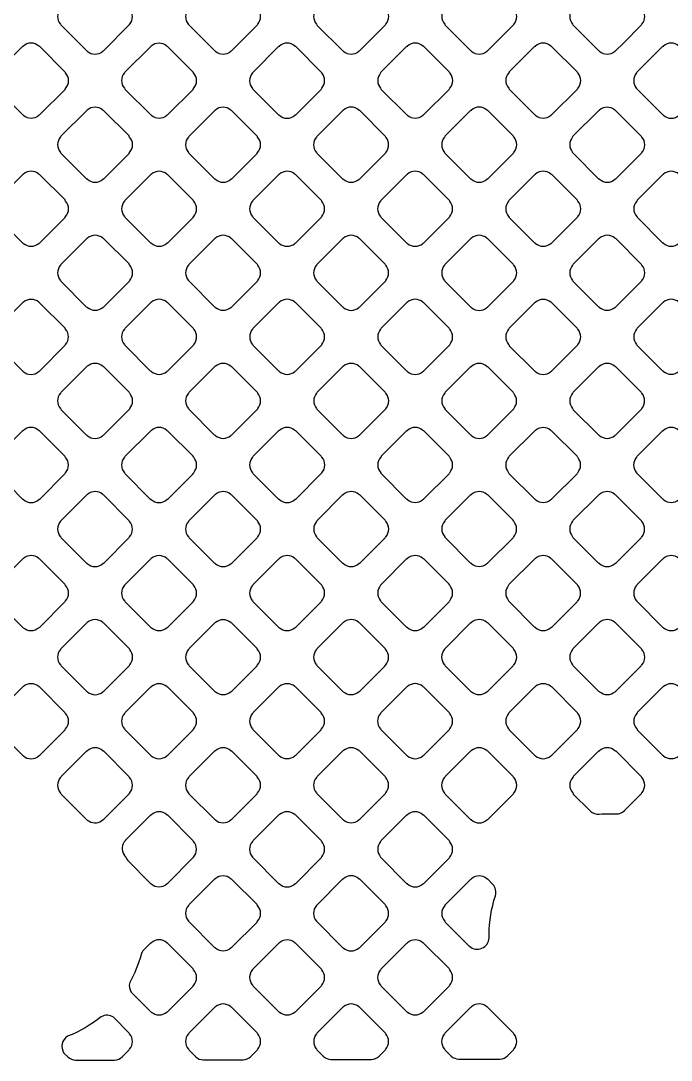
# Model space of a CAD drawing. Header units: millimetres. Extents: x 3440 to 3572, y 2 to 96.
# Drawn here: x 3531.844 to 3532.939, y 50.775 to 52.524 of the extents above; entities that cross this region are included whole.
import ezdxf

# ---------------------------------------------------------------- set-up
doc = ezdxf.new("R2010")
doc.units = ezdxf.units.MM
doc.header["$LTSCALE"] = 23.1
doc.layers.add('gbr-dxf', color=7, linetype='CONTINUOUS')

msp = doc.modelspace()

# ---------------------------------------------------------------- linework, layer by layer
at = {"layer": 'gbr-dxf', "linetype": 'Continuous'}
for points in [[(3531.9112, 52.5179, -0.095506), (3531.9121, 52.5163), (3531.9549, 52.4735, -0.091703), (3531.9564, 52.4726, 0.379293), (3531.9824, 52.4726, -0.096625), (3531.984, 52.4736), (3532.0265, 52.5161, -0.096314), (3532.0275, 52.5177, 0.379672), (3532.0275, 52.5437, -0.100154), (3532.0265, 52.5454), (3531.9838, 52.5881, -0.087175), (3531.9823, 52.589, 0.379293), (3531.9564, 52.589, -0.095956), (3531.9547, 52.588), (3531.9122, 52.5455, -0.096332), (3531.9112, 52.5439, 0.379289)], [(3532.1266, 52.5177, -0.091085), (3532.1276, 52.5162), (3532.1702, 52.4736, -0.103821), (3532.172, 52.4725, 0.379155), (3532.1979, 52.4725, -0.095719), (3532.1995, 52.4735), (3532.2422, 52.5162, -0.096227), (3532.2432, 52.5178, 0.379506), (3532.2432, 52.5438, -0.087686), (3532.2423, 52.5452), (3532.1995, 52.588, -0.091964), (3532.1979, 52.589, 0.379731), (3532.1719, 52.589, -0.095756), (3532.1703, 52.588), (3532.1276, 52.5453, -0.095819), (3532.1267, 52.5437, 0.379289)], [(3532.3423, 52.5178, -0.103218), (3532.3433, 52.516), (3532.3858, 52.4736, -0.099711), (3532.3875, 52.4726, 0.379293), (3532.4134, 52.4726, -0.095956), (3532.4151, 52.4736), (3532.4577, 52.5162, -0.096023), (3532.4587, 52.5178, 0.379672), (3532.4587, 52.5438, -0.107475), (3532.4577, 52.5456), (3532.4152, 52.5881, -0.096105), (3532.4135, 52.5891, 0.37859), (3532.3876, 52.5891, -0.095886), (3532.386, 52.5881), (3532.3433, 52.5454, -0.095488), (3532.3423, 52.5438, 0.379107)], [(3532.5579, 52.5179, -0.091558), (3532.5588, 52.5163), (3532.6016, 52.4736, -0.087638), (3532.6031, 52.4726, 0.379289), (3532.629, 52.4726, -0.097081), (3532.6307, 52.4736), (3532.6732, 52.5161, -0.095114), (3532.6742, 52.5177, 0.379506), (3532.6742, 52.5437, -0.103926), (3532.6731, 52.5455), (3532.6305, 52.5881, -0.091364), (3532.629, 52.589, 0.379293), (3532.603, 52.589, -0.095956), (3532.6014, 52.588), (3532.5588, 52.5455, -0.096266), (3532.5579, 52.5439, 0.379731)], [(3532.7733, 52.5437, 0.378862), (3532.7733, 52.5178, -0.089543), (3532.7742, 52.5163), (3532.8168, 52.4736, -0.09979), (3532.8186, 52.4726, 0.379731), (3532.8445, 52.4726, -0.096265), (3532.8462, 52.4736), (3532.8581, 52.4856), (3532.8888, 52.5162, -0.095916), (3532.8898, 52.5179, 0.379289), (3532.8898, 52.5438, -0.092061), (3532.8888, 52.5454), (3532.8462, 52.588, -0.098), (3532.8445, 52.589, 0.378845), (3532.8186, 52.589, -0.096528), (3532.817, 52.5881), (3532.7742, 52.5453, -0.096206)], [(3531.8035, 52.4102, -0.091367), (3531.8044, 52.4086), (3531.8473, 52.3658, -0.087416), (3531.8487, 52.3649, 0.379672), (3531.8747, 52.3649, -0.096157), (3531.8763, 52.3658), (3531.9189, 52.4084, -0.096227), (3531.9198, 52.41, 0.379324), (3531.9198, 52.436, -0.103884), (3531.9188, 52.4377), (3531.8762, 52.4804, -0.091578), (3531.8746, 52.4813, 0.379293), (3531.8487, 52.4813, -0.095956), (3531.847, 52.4803), (3531.8045, 52.4378, -0.096266), (3531.8035, 52.4362, 0.379731)], [(3532.019, 52.4101, -0.099643), (3532.02, 52.4084), (3532.0626, 52.3658, -0.098), (3532.0643, 52.3648, 0.378893), (3532.0902, 52.3648, -0.096618), (3532.0918, 52.3658), (3532.1344, 52.4083, -0.09662), (3532.1353, 52.41, 0.379506), (3532.1353, 52.4359, -0.096117), (3532.1344, 52.4375), (3532.0918, 52.4801, -0.100601), (3532.0901, 52.4811, 0.379731), (3532.0641, 52.4811, -0.09572), (3532.0625, 52.4801), (3532.02, 52.4377, -0.096266), (3532.019, 52.4361, 0.379289)], [(3532.2344, 52.41, -0.095614), (3532.2354, 52.4083), (3532.2781, 52.3657, -0.091205), (3532.2796, 52.3647, 0.379214), (3532.3056, 52.3647, -0.095956), (3532.3072, 52.3657), (3532.35, 52.4084, -0.096214), (3532.3509, 52.4101, 0.379703), (3532.351, 52.436, -0.082876), (3532.3501, 52.4374), (3532.3072, 52.4803, -0.087301), (3532.3057, 52.4812, 0.378681), (3532.2798, 52.4812, -0.095015), (3532.2782, 52.4803), (3532.2354, 52.4375, -0.095204), (3532.2345, 52.4359, 0.379155)], [(3532.4501, 52.4101, -0.103834), (3532.4511, 52.4083), (3532.4935, 52.3658, -0.102023), (3532.4953, 52.3648, 0.379155), (3532.5212, 52.3648, -0.097505), (3532.5229, 52.3658), (3532.5655, 52.4084, -0.09584), (3532.5665, 52.4101, 0.379506), (3532.5665, 52.436, -0.107878), (3532.5654, 52.4379), (3532.5229, 52.4804, -0.095796), (3532.5213, 52.4813, 0.379293), (3532.4953, 52.4813, -0.096625), (3532.4937, 52.4803), (3532.451, 52.4377, -0.095916), (3532.4501, 52.436, 0.379731)], [(3532.6657, 52.4102, -0.097666), (3532.6667, 52.4085), (3532.7093, 52.3658, -0.091364), (3532.7109, 52.3649, 0.379293), (3532.7368, 52.3649, -0.095956), (3532.7385, 52.3659), (3532.7809, 52.4084, -0.096266), (3532.7819, 52.41, 0.379731), (3532.7819, 52.436, -0.100032), (3532.7809, 52.4377), (3532.7385, 52.4801, -0.104069), (3532.7367, 52.4812, 0.379064), (3532.7108, 52.4812, -0.096367), (3532.7091, 52.4802), (3532.6666, 52.4377, -0.095935), (3532.6657, 52.4361, 0.379287)], [(3532.881, 52.41, -0.087274), (3532.8819, 52.4085), (3532.9247, 52.3658, -0.09979), (3532.9264, 52.3648, 0.379731), (3532.9524, 52.3648, -0.09572), (3532.954, 52.3658), (3532.9966, 52.4084, -0.095628), (3532.9976, 52.4101, 0.379731), (3532.9976, 52.436, -0.091745), (3532.9966, 52.4376), (3532.9539, 52.4803, -0.095916), (3532.9523, 52.4813, 0.379731), (3532.9263, 52.4813, -0.096265), (3532.9247, 52.4803), (3532.882, 52.4376, -0.095916), (3532.881, 52.436, 0.379731)], [(3531.9113, 52.3283, 0.379214), (3531.9113, 52.3024, -0.095956), (3531.9123, 52.3007), (3531.955, 52.2581, -0.091703), (3531.9566, 52.2571, 0.379155), (3531.9825, 52.2571, -0.097058), (3531.9841, 52.2581), (3532.0267, 52.3006, -0.097248), (3532.0276, 52.3023, 0.379506), (3532.0276, 52.3282, -0.100483), (3532.0266, 52.3299), (3531.9842, 52.3724, -0.104584), (3531.9824, 52.3734, 0.379672), (3531.9564, 52.3734, -0.095612), (3531.9548, 52.3725), (3531.9123, 52.33, -0.095535)], [(3532.1267, 52.3023, -0.089502), (3532.1277, 52.3007), (3532.1703, 52.2581, -0.099711), (3532.172, 52.2571, 0.379293), (3532.198, 52.2571, -0.095956), (3532.1996, 52.2581), (3532.2421, 52.3006, -0.096214), (3532.2431, 52.3022, 0.379672), (3532.2431, 52.3282, -0.092162), (3532.2422, 52.3297), (3532.1995, 52.3724, -0.098), (3532.1978, 52.3734, 0.378887), (3532.1719, 52.3734, -0.094529), (3532.1703, 52.3724), (3532.1277, 52.3298, -0.096915), (3532.1267, 52.3282, 0.37859)], [(3532.3422, 52.3022, -0.099825), (3532.3432, 52.3005), (3532.3858, 52.2579, -0.095488), (3532.3874, 52.257, 0.379107), (3532.4134, 52.2569, -0.096031), (3532.415, 52.2579), (3532.4577, 52.3006, -0.096128), (3532.4587, 52.3022, 0.379458), (3532.4587, 52.3282, -0.095973), (3532.4577, 52.3298), (3532.4149, 52.3726, -0.083), (3532.4135, 52.3735, 0.379293), (3532.3875, 52.3735, -0.096625), (3532.3859, 52.3725), (3532.3432, 52.3298, -0.095916), (3532.3422, 52.3282, 0.379731)], [(3532.5578, 52.3023, -0.103621), (3532.5589, 52.3005), (3532.6013, 52.258, -0.099711), (3532.603, 52.257, 0.378943), (3532.6289, 52.257, -0.095866), (3532.6306, 52.258), (3532.6733, 52.3007, -0.095585), (3532.6742, 52.3023, 0.379287), (3532.6742, 52.3283, -0.107475), (3532.6732, 52.3301), (3532.6307, 52.3726, -0.095589), (3532.6291, 52.3736, 0.378633), (3532.6032, 52.3736, -0.095614), (3532.6015, 52.3726), (3532.5588, 52.3299, -0.095819), (3532.5578, 52.3282, 0.379506)], [(3532.7733, 52.3283, 0.379293), (3532.7733, 52.3023, -0.083235), (3532.7742, 52.3009), (3532.817, 52.2581, -0.096332), (3532.8187, 52.2571, 0.379289), (3532.8446, 52.2571, -0.095506), (3532.8463, 52.2581), (3532.8888, 52.3006, -0.095602), (3532.8898, 52.3022, 0.379293), (3532.8898, 52.3282, -0.095956), (3532.8888, 52.3298), (3532.8462, 52.3724, -0.100335), (3532.8445, 52.3734, 0.379672), (3532.8185, 52.3735, -0.095612), (3532.8169, 52.3725), (3532.7743, 52.3299, -0.095602)], [(3531.8035, 52.1946, -0.103506), (3531.8045, 52.1928), (3531.847, 52.1502, -0.099711), (3531.8487, 52.1493, 0.378906), (3531.8747, 52.1493, -0.095134), (3531.8763, 52.1502), (3531.9189, 52.1929, -0.097561), (3531.9199, 52.1945, 0.379155), (3531.9199, 52.2205, -0.107517), (3531.9189, 52.2223), (3531.8764, 52.2648, -0.095796), (3531.8747, 52.2658, 0.379293), (3531.8488, 52.2658, -0.096119), (3531.8471, 52.2648), (3531.8045, 52.2221, -0.096023), (3531.8035, 52.2205, 0.379672)], [(3532.0191, 52.2205, 0.379214), (3532.0191, 52.1946, -0.095956), (3532.0201, 52.1929), (3532.0627, 52.1503, -0.092406), (3532.0643, 52.1494, 0.379672), (3532.0902, 52.1494, -0.095612), (3532.0919, 52.1503), (3532.1344, 52.1929, -0.095935), (3532.1354, 52.1945, 0.379287), (3532.1354, 52.2205, -0.099645), (3532.1344, 52.2222), (3532.092, 52.2646, -0.105812), (3532.0901, 52.2656, 0.37859), (3532.0642, 52.2656, -0.096355), (3532.0626, 52.2647), (3532.0201, 52.2222, -0.095796)], [(3532.2345, 52.1945, -0.091745), (3532.2355, 52.193), (3532.2782, 52.1502, -0.087297), (3532.2797, 52.1492, 0.379155), (3532.3056, 52.1492, -0.096355), (3532.3073, 52.1502), (3532.3499, 52.1928, -0.096423), (3532.3509, 52.1945, 0.379287), (3532.3509, 52.2204, -0.089796), (3532.35, 52.2219), (3532.3072, 52.2647, -0.091578), (3532.3056, 52.2657, 0.379293), (3532.2797, 52.2656, -0.096265), (3532.278, 52.2647), (3532.2355, 52.2221, -0.095916), (3532.2345, 52.2205, 0.379731)], [(3532.45, 52.1945, -0.100045), (3532.451, 52.1927), (3532.4936, 52.1502, -0.095535), (3532.4952, 52.1492, 0.379293), (3532.5211, 52.1492, -0.096625), (3532.5228, 52.1502), (3532.5654, 52.1928, -0.095916), (3532.5664, 52.1945, 0.379731), (3532.5664, 52.2205, -0.096265), (3532.5654, 52.2221), (3532.5227, 52.2648, -0.08348), (3532.5213, 52.2657, 0.379503), (3532.4953, 52.2657, -0.095378), (3532.4937, 52.2648), (3532.451, 52.222, -0.095508), (3532.45, 52.2204, 0.379506)], [(3532.6656, 52.2205, 0.379293), (3532.6656, 52.1946, -0.107999), (3532.6666, 52.1927), (3532.709, 52.1503, -0.104018), (3532.7108, 52.1493, 0.379289), (3532.7368, 52.1493, -0.095866), (3532.7384, 52.1502), (3532.7811, 52.1929, -0.095602), (3532.7821, 52.1945, 0.379214), (3532.782, 52.2205, -0.104392), (3532.781, 52.2223), (3532.7386, 52.2647, -0.108008), (3532.7368, 52.2657, 0.379672), (3532.7108, 52.2657, -0.095612), (3532.7092, 52.2648), (3532.6665, 52.2221, -0.095602)], [(3532.8811, 52.2204, 0.379293), (3532.8812, 52.1945, -0.083235), (3532.882, 52.1931), (3532.9247, 52.1504, -0.096128), (3532.9264, 52.1494, 0.379289), (3532.9523, 52.1494, -0.095866), (3532.954, 52.1504), (3532.9965, 52.1929, -0.095796), (3532.9975, 52.1946, 0.379293), (3532.9975, 52.2205, -0.096625), (3532.9965, 52.2222), (3532.954, 52.2646, -0.100335), (3532.9523, 52.2656, 0.379672), (3532.9263, 52.2656, -0.095612), (3532.9247, 52.2647), (3532.8821, 52.2221, -0.095602)], [(3531.9113, 52.1127, 0.379208), (3531.9113, 52.0868, -0.107718), (3531.9124, 52.0849), (3531.9547, 52.0426, -0.103868), (3531.9565, 52.0416, 0.379731), (3531.9824, 52.0416, -0.096265), (3531.9841, 52.0425), (3532.0025, 52.061), (3532.0267, 52.0852, -0.096266), (3532.0277, 52.0868, 0.379731), (3532.0277, 52.1128, -0.10399), (3532.0266, 52.1146), (3531.9843, 52.1569, -0.107817), (3531.9825, 52.1579, 0.379332), (3531.9565, 52.1579, -0.095778), (3531.9549, 52.157), (3531.9123, 52.1143, -0.095602)], [(3532.1268, 52.1127, 0.379293), (3532.1268, 52.0868, -0.083151), (3532.1277, 52.0854), (3532.1705, 52.0426, -0.096128), (3532.1721, 52.0416, 0.379155), (3532.198, 52.0416, -0.096842), (3532.1997, 52.0426), (3532.2422, 52.0851, -0.096195), (3532.2432, 52.0868, 0.378814), (3532.2432, 52.1127, -0.097666), (3532.2422, 52.1144), (3532.1996, 52.1569, -0.100476), (3532.1979, 52.1579, 0.379703), (3532.172, 52.1579, -0.095612), (3532.1703, 52.157), (3532.1277, 52.1144, -0.095796)], [(3532.3423, 52.0867, -0.09185), (3532.3432, 52.0852), (3532.386, 52.0424, -0.086956), (3532.3875, 52.0415, 0.379214), (3532.4134, 52.0415, -0.096625), (3532.4151, 52.0425), (3532.4577, 52.0851, -0.095916), (3532.4586, 52.0867, 0.379731), (3532.4586, 52.1127, -0.087343), (3532.4577, 52.1142), (3532.415, 52.1569, -0.092072), (3532.4134, 52.1579, 0.379289), (3532.3875, 52.1579, -0.096998), (3532.3858, 52.1569), (3532.3432, 52.1143, -0.094841), (3532.3423, 52.1127, 0.379458)], [(3532.5578, 52.0867, -0.103612), (3532.5588, 52.0849), (3532.6013, 52.0424, -0.099696), (3532.603, 52.0414, 0.379731), (3532.629, 52.0414, -0.096265), (3532.6306, 52.0424), (3532.6733, 52.085, -0.095916), (3532.6742, 52.0867, 0.379731), (3532.6742, 52.1127, -0.091745), (3532.6733, 52.1142), (3532.6306, 52.1569, -0.096558), (3532.6289, 52.1579, 0.379731), (3532.603, 52.1579, -0.09572), (3532.6013, 52.1569), (3532.5587, 52.1143, -0.096266), (3532.5578, 52.1127, 0.379731)], [(3532.7733, 52.1126, 0.379293), (3532.7733, 52.0867, -0.09572), (3532.7743, 52.085), (3532.8167, 52.0427, -0.108029), (3532.8186, 52.0416, 0.379321), (3532.8445, 52.0416, -0.095506), (3532.8461, 52.0425), (3532.8888, 52.0852, -0.095796), (3532.8898, 52.0869, 0.379293), (3532.8898, 52.1128, -0.100032), (3532.8888, 52.1145), (3532.8464, 52.1569, -0.104311), (3532.8446, 52.1579, 0.379703), (3532.8187, 52.1579, -0.095612), (3532.817, 52.157), (3532.7743, 52.1143, -0.095796)], [(3531.8034, 52.0049, 0.379293), (3531.8035, 51.9789, -0.100032), (3531.8045, 51.9772), (3531.847, 51.9347, -0.095628), (3531.8486, 51.9337, 0.379731), (3531.8746, 51.9337, -0.096265), (3531.8762, 51.9347), (3531.9188, 51.9773, -0.096111), (3531.9198, 51.979, 0.379289), (3531.9198, 52.0049, -0.095866), (3531.9189, 52.0066), (3531.8761, 52.0493, -0.082483), (3531.8747, 52.0502, 0.378858), (3531.8488, 52.0502, -0.095134), (3531.8472, 52.0492), (3531.8044, 52.0065, -0.095109)], [(3532.019, 51.979, -0.09572), (3532.0199, 51.9773), (3532.0624, 51.9349, -0.107499), (3532.0643, 51.9338, 0.379107), (3532.0902, 51.9338, -0.096842), (3532.0919, 51.9348), (3532.1345, 51.9774, -0.097248), (3532.1355, 51.9791, 0.379458), (3532.1355, 52.005, -0.100483), (3532.1345, 52.0067), (3532.092, 52.0492, -0.103868), (3532.0902, 52.0502, 0.379731), (3532.0643, 52.0502, -0.096265), (3532.0626, 52.0493), (3532.0384, 52.0251), (3532.0199, 52.0066, -0.096266), (3532.019, 52.0049, 0.379731)], [(3532.2346, 52.005, 0.379293), (3532.2346, 51.979, -0.087314), (3532.2355, 51.9775), (3532.2784, 51.9347, -0.08267), (3532.2797, 51.9338, 0.379731), (3532.3057, 51.9338, -0.096265), (3532.3074, 51.9348), (3532.35, 51.9774, -0.095916), (3532.3509, 51.979, 0.379731), (3532.3509, 52.005, -0.091745), (3532.35, 52.0066), (3532.3074, 52.0492, -0.096314), (3532.3057, 52.0502, 0.379498), (3532.2798, 52.0502, -0.093869), (3532.2782, 52.0492), (3532.2356, 52.0066, -0.096539)], [(3532.4501, 51.979, -0.09572), (3532.451, 51.9774), (3532.4937, 51.9347, -0.091913), (3532.4953, 51.9337, 0.379731), (3532.5213, 51.9337, -0.095865), (3532.5229, 51.9347), (3532.5654, 51.9772, -0.095628), (3532.5664, 51.9788, 0.379731), (3532.5664, 52.0048, -0.100266), (3532.5654, 52.0065), (3532.5227, 52.0492, -0.087638), (3532.5212, 52.0502, 0.379731), (3532.4952, 52.0502, -0.096265), (3532.4936, 52.0492), (3532.4705, 52.0261), (3532.451, 52.0066, -0.096266), (3532.4501, 52.005, 0.379731)], [(3532.6656, 51.9789, -0.103621), (3532.6666, 51.9771), (3532.709, 51.9348, -0.09979), (3532.7107, 51.9337, 0.379731), (3532.7367, 51.9337, -0.09572), (3532.7383, 51.9347), (3532.7809, 51.9774, -0.096266), (3532.7819, 51.979, 0.379731), (3532.7819, 52.005, -0.091558), (3532.781, 52.0065), (3532.7384, 52.0491, -0.095916), (3532.7368, 52.0501, 0.379731), (3532.7108, 52.0501, -0.096265), (3532.7091, 52.0491), (3532.6666, 52.0065, -0.095916), (3532.6656, 52.0049, 0.379731)], [(3532.881, 52.0049, 0.379293), (3532.881, 51.979, -0.095956), (3532.882, 51.9773), (3532.9244, 51.935, -0.107817), (3532.9263, 51.9339, 0.379289), (3532.9522, 51.9339, -0.095506), (3532.9538, 51.9349), (3532.9965, 51.9775, -0.095602), (3532.9975, 51.9792, 0.379293), (3532.9975, 52.0051, -0.099964), (3532.9965, 52.0068), (3532.9541, 52.0492, -0.104584), (3532.9523, 52.0502, 0.379672), (3532.9263, 52.0503, -0.095612), (3532.9247, 52.0493), (3532.882, 52.0066, -0.095602)], [(3531.9112, 51.8712, -0.103612), (3531.9122, 51.8694), (3531.9547, 51.827, -0.09979), (3531.9564, 51.826, 0.379289), (3531.9824, 51.8259, -0.095778), (3531.984, 51.8269), (3532.0267, 51.8696, -0.095296), (3532.0277, 51.8712, 0.378906), (3532.0277, 51.8971, -0.091476), (3532.0267, 51.8987), (3531.984, 51.9414, -0.095796), (3531.9824, 51.9424, 0.379293), (3531.9564, 51.9424, -0.09572), (3531.9548, 51.9414), (3531.9122, 51.8988, -0.096266), (3531.9112, 51.8972, 0.379731)], [(3532.1267, 51.8971, 0.379293), (3532.1268, 51.8712, -0.096103), (3532.1277, 51.8695), (3532.1701, 51.8271, -0.107794), (3532.172, 51.8261, 0.379731), (3532.198, 51.8261, -0.096265), (3532.1996, 51.8271), (3532.2422, 51.8697, -0.095916), (3532.2432, 51.8713, 0.379731), (3532.2432, 51.8973, -0.100266), (3532.2422, 51.899), (3532.1998, 51.9414, -0.10399), (3532.198, 51.9424, 0.379289), (3532.1721, 51.9425, -0.095862), (3532.1704, 51.9415), (3532.1277, 51.8988, -0.095895)], [(3532.3424, 51.8713, -0.091558), (3532.3433, 51.8698), (3532.3861, 51.8269, -0.087516), (3532.3876, 51.826, 0.379731), (3532.4136, 51.826, -0.09572), (3532.4152, 51.827), (3532.4577, 51.8695, -0.096266), (3532.4587, 51.8711, 0.379731), (3532.4587, 51.8971, -0.103612), (3532.4577, 51.8989), (3532.415, 51.9415, -0.091913), (3532.4135, 51.9425, 0.379731), (3532.3875, 51.9425, -0.09572), (3532.3859, 51.9415), (3532.3433, 51.8989, -0.096266), (3532.3424, 51.8973, 0.379731)], [(3532.5579, 51.8712, -0.095865), (3532.5588, 51.8696), (3532.6014, 51.827, -0.091437), (3532.603, 51.826, 0.379731), (3532.629, 51.826, -0.096265), (3532.6306, 51.827), (3532.6731, 51.8695, -0.095916), (3532.6741, 51.8711, 0.379731), (3532.6741, 51.8971, -0.100082), (3532.6731, 51.8988), (3532.6305, 51.9414, -0.087639), (3532.629, 51.9423, 0.379731), (3532.603, 51.9423, -0.09572), (3532.6014, 51.9414), (3532.5588, 51.8988, -0.096266), (3532.5579, 51.8972, 0.379731)], [(3532.7733, 51.8712, -0.103612), (3532.7743, 51.8694), (3532.8167, 51.8271, -0.09979), (3532.8184, 51.8261, 0.379731), (3532.8444, 51.8261, -0.09572), (3532.846, 51.827), (3532.8886, 51.8697, -0.096266), (3532.8896, 51.8713, 0.379731), (3532.8896, 51.8973, -0.091558), (3532.8887, 51.8988), (3532.8461, 51.9414, -0.096266), (3532.8445, 51.9424, 0.379731), (3532.8185, 51.9424, -0.09572), (3532.8168, 51.9414), (3532.7743, 51.8988, -0.096266), (3532.7733, 51.8972, 0.379731)], [(3531.8035, 51.7635, -0.095756), (3531.8045, 51.7619), (3531.8471, 51.7192, -0.092072), (3531.8487, 51.7182, 0.379289), (3531.8747, 51.7182, -0.09601), (3531.8763, 51.7192), (3531.9188, 51.7617, -0.095796), (3531.9198, 51.7634, 0.378906), (3531.9198, 51.7893, -0.099643), (3531.9188, 51.791), (3531.8761, 51.8337, -0.08752), (3531.8746, 51.8347, 0.379293), (3531.8487, 51.8346, -0.096119), (3531.847, 51.8337), (3531.8045, 51.7911, -0.095628), (3531.8035, 51.7895, 0.379731)], [(3532.019, 51.7894, 0.379293), (3532.019, 51.7634, -0.104132), (3532.02, 51.7616), (3532.0624, 51.7192, -0.099696), (3532.0641, 51.7182, 0.379731), (3532.0901, 51.7182, -0.096265), (3532.0918, 51.7192), (3532.1344, 51.7618, -0.095916), (3532.1354, 51.7635, 0.379731), (3532.1354, 51.7894, -0.091745), (3532.1344, 51.791), (3532.0918, 51.8336, -0.096332), (3532.0902, 51.8346, 0.379289), (3532.0642, 51.8346, -0.095506), (3532.0626, 51.8336), (3532.02, 51.791, -0.095602)], [(3532.2345, 51.7635, -0.100032), (3532.2355, 51.7618), (3532.2781, 51.7192, -0.095628), (3532.2797, 51.7182, 0.379731), (3532.3057, 51.7182, -0.096265), (3532.3074, 51.7192), (3532.3501, 51.7619, -0.095916), (3532.3511, 51.7635, 0.379731), (3532.3511, 51.7895, -0.096265), (3532.3501, 51.7911), (3532.3075, 51.8337, -0.100601), (3532.3058, 51.8347, 0.379731), (3532.2798, 51.8347, -0.09572), (3532.2782, 51.8338), (3532.2355, 51.7911, -0.096266), (3532.2345, 51.7894, 0.379731)], [(3532.4502, 51.7635, -0.091663), (3532.4511, 51.7619), (3532.4938, 51.7192, -0.086956), (3532.4953, 51.7183, 0.379731), (3532.5213, 51.7183, -0.096265), (3532.5229, 51.7193), (3532.5654, 51.7618, -0.095916), (3532.5664, 51.7634, 0.379731), (3532.5664, 51.7894, -0.104215), (3532.5654, 51.7912), (3532.5229, 51.8337, -0.091913), (3532.5213, 51.8346, 0.379731), (3532.4953, 51.8346, -0.09572), (3532.4937, 51.8337), (3532.4512, 51.7911, -0.096266), (3532.4502, 51.7895, 0.379731)], [(3532.6656, 51.7635, -0.100032), (3532.6666, 51.7618), (3532.7091, 51.7193, -0.096266), (3532.7107, 51.7184, 0.379731), (3532.7367, 51.7184, -0.09572), (3532.7383, 51.7193), (3532.7808, 51.7618, -0.096266), (3532.7818, 51.7635, 0.379731), (3532.7818, 51.7894, -0.09572), (3532.7808, 51.7911), (3532.7383, 51.8336, -0.09979), (3532.7366, 51.8346, 0.379731), (3532.7107, 51.8346, -0.09572), (3532.709, 51.8336), (3532.6666, 51.7911, -0.096266), (3532.6656, 51.7895, 0.379731)], [(3532.8809, 51.7634, -0.091745), (3532.8819, 51.7619), (3532.9245, 51.7193, -0.103821), (3532.9263, 51.7183, 0.379731), (3532.9522, 51.7183, -0.096265), (3532.9539, 51.7192), (3532.9965, 51.7619, -0.095916), (3532.9975, 51.7635, 0.379731), (3532.9975, 51.7895, -0.087549), (3532.9966, 51.7909), (3532.9537, 51.8338, -0.091855), (3532.9522, 51.8347, 0.379731), (3532.9262, 51.8347, -0.096265), (3532.9246, 51.8337), (3532.8819, 51.7911, -0.095916), (3532.8809, 51.7894, 0.379731)], [(3531.9113, 51.6817, 0.379245), (3531.9113, 51.6557, -0.09572), (3531.9123, 51.6541), (3531.9549, 51.6115, -0.091913), (3531.9564, 51.6105, 0.379731), (3531.9824, 51.6105, -0.09572), (3531.984, 51.6115), (3532.0265, 51.654, -0.096266), (3532.0275, 51.6556, 0.379731), (3532.0275, 51.6816, -0.100254), (3532.0265, 51.6833), (3531.9839, 51.7259, -0.087638), (3531.9824, 51.7268, 0.379241), (3531.9565, 51.7269, -0.09512), (3531.9549, 51.7259), (3531.9122, 51.6833, -0.095109)], [(3532.1267, 51.6556, -0.091367), (3532.1276, 51.6541), (3532.1702, 51.6115, -0.103642), (3532.172, 51.6104, 0.379731), (3532.198, 51.6104, -0.09572), (3532.1996, 51.6114), (3532.2422, 51.654, -0.095958), (3532.2432, 51.6557, 0.379731), (3532.2432, 51.6816, -0.08798), (3532.2423, 51.6831), (3532.1995, 51.7259, -0.092126), (3532.1979, 51.7269, 0.379731), (3532.1719, 51.7269, -0.09572), (3532.1703, 51.7259), (3532.1276, 51.6832, -0.096266), (3532.1267, 51.6816, 0.379731)], [(3532.3424, 51.6557, -0.103621), (3532.3434, 51.6539), (3532.3858, 51.6115, -0.09979), (3532.3875, 51.6105, 0.379731), (3532.4134, 51.6105, -0.095865), (3532.4151, 51.6115), (3532.4577, 51.6541, -0.095628), (3532.4587, 51.6557, 0.379731), (3532.4587, 51.6817, -0.107999), (3532.4576, 51.6836), (3532.4153, 51.726, -0.095916), (3532.4136, 51.7269, 0.379731), (3532.3876, 51.7269, -0.096265), (3532.386, 51.726), (3532.3433, 51.6833, -0.095916), (3532.3424, 51.6816, 0.379731)], [(3532.5579, 51.6558, -0.091367), (3532.5588, 51.6543), (3532.6015, 51.6115, -0.086962), (3532.603, 51.6106, 0.379731), (3532.629, 51.6106, -0.09572), (3532.6306, 51.6116), (3532.6731, 51.6541, -0.096266), (3532.6741, 51.6557, 0.379731), (3532.6741, 51.6817, -0.10399), (3532.673, 51.6835), (3532.6306, 51.726, -0.092126), (3532.629, 51.7269, 0.379731), (3532.603, 51.7269, -0.09572), (3532.6014, 51.726), (3532.5588, 51.6834, -0.096266), (3532.5579, 51.6818, 0.379731)], [(3532.7733, 51.6558, -0.100032), (3532.7743, 51.6541), (3532.8169, 51.6115, -0.096266), (3532.8185, 51.6105, 0.379731), (3532.8445, 51.6105, -0.09572), (3532.8461, 51.6115), (3532.8886, 51.654, -0.096266), (3532.8896, 51.6556, 0.379731), (3532.8896, 51.6816, -0.096248), (3532.8886, 51.6833), (3532.846, 51.7259, -0.100054), (3532.8443, 51.7269, 0.379731), (3532.8184, 51.7269, -0.096265), (3532.8167, 51.7259), (3532.7743, 51.6834, -0.096266), (3532.7733, 51.6818, 0.379731)], [(3531.8034, 51.5738, 0.379293), (3531.8035, 51.5479, -0.091956), (3531.8044, 51.5463), (3531.8471, 51.5036, -0.086956), (3531.8486, 51.5027, 0.379731), (3531.8746, 51.5027, -0.096265), (3531.8762, 51.5037), (3531.9188, 51.5463, -0.095916), (3531.9198, 51.5479, 0.379731), (3531.9198, 51.5739, -0.104215), (3531.9188, 51.5757), (3531.8763, 51.6182, -0.092233), (3531.8747, 51.6191, 0.379289), (3531.8488, 51.6192, -0.095154), (3531.8472, 51.6182), (3531.8044, 51.5754, -0.094831)], [(3532.019, 51.548, -0.100032), (3532.02, 51.5463), (3532.0626, 51.5037, -0.096266), (3532.0643, 51.5027, 0.379731), (3532.0903, 51.5027, -0.09572), (3532.0919, 51.5037), (3532.1344, 51.5462, -0.096266), (3532.1354, 51.5478, 0.379731), (3532.1354, 51.5738, -0.096225), (3532.1344, 51.5754), (3532.0918, 51.618, -0.100601), (3532.0901, 51.619, 0.379731), (3532.0641, 51.619, -0.09572), (3532.0625, 51.6181), (3532.02, 51.5756, -0.096266), (3532.019, 51.574, 0.379731)], [(3532.2345, 51.5478, -0.095756), (3532.2355, 51.5462), (3532.2781, 51.5036, -0.091646), (3532.2796, 51.5027, 0.379731), (3532.3056, 51.5027, -0.09572), (3532.3072, 51.5036), (3532.35, 51.5464, -0.095916), (3532.3509, 51.548, 0.379731), (3532.3509, 51.574, -0.083235), (3532.3501, 51.5754), (3532.3073, 51.6182, -0.087639), (3532.3058, 51.6191, 0.379731), (3532.2798, 51.6191, -0.09572), (3532.2782, 51.6181), (3532.2355, 51.5754, -0.095916), (3532.2345, 51.5738, 0.379731)], [(3532.4501, 51.548, -0.103612), (3532.4511, 51.5462), (3532.4934, 51.5038, -0.09979), (3532.4952, 51.5028, 0.379731), (3532.5211, 51.5028, -0.09572), (3532.5228, 51.5038), (3532.5654, 51.5464, -0.096266), (3532.5664, 51.5481, 0.379731), (3532.5664, 51.574, -0.108042), (3532.5653, 51.5759), (3532.523, 51.6183, -0.096558), (3532.5213, 51.6192, 0.379731), (3532.4953, 51.6192, -0.09572), (3532.4937, 51.6183), (3532.451, 51.5756, -0.096266), (3532.4501, 51.574, 0.379731)], [(3532.6656, 51.5481, -0.095756), (3532.6666, 51.5465), (3532.7093, 51.5038, -0.091646), (3532.7108, 51.5028, 0.379731), (3532.7368, 51.5028, -0.09572), (3532.7384, 51.5038), (3532.7809, 51.5463, -0.096266), (3532.7819, 51.548, 0.379731), (3532.7819, 51.5739, -0.100032), (3532.7809, 51.5756), (3532.7384, 51.6181, -0.103868), (3532.7366, 51.6192, 0.379731), (3532.7107, 51.6192, -0.096265), (3532.709, 51.6182), (3532.6666, 51.5757, -0.095916), (3532.6656, 51.5741, 0.379731)], [(3532.881, 51.5479, -0.087314), (3532.8819, 51.5465), (3532.9247, 51.5037, -0.09979), (3532.9264, 51.5027, 0.379731), (3532.9524, 51.5027, -0.09572), (3532.954, 51.5037), (3532.9965, 51.5462, -0.096266), (3532.9975, 51.5478, 0.379731), (3532.9975, 51.5738, -0.092139), (3532.9965, 51.5754), (3532.9538, 51.6181, -0.096558), (3532.9522, 51.6191, 0.379731), (3532.9262, 51.6191, -0.09572), (3532.9246, 51.6181), (3532.882, 51.5755, -0.096266), (3532.881, 51.5739, 0.379731)], [(3531.9112, 51.4402, -0.09572), (3531.9122, 51.4385), (3531.9549, 51.3958, -0.091913), (3531.9565, 51.3949, 0.379731), (3531.9824, 51.3949, -0.09572), (3531.9841, 51.3959), (3532.0267, 51.4385, -0.095916), (3532.0277, 51.4401, 0.379731), (3532.0277, 51.4661, -0.100266), (3532.0267, 51.4678), (3531.9842, 51.5103, -0.104018), (3531.9824, 51.5113, 0.379731), (3531.9564, 51.5113, -0.09572), (3531.9548, 51.5104), (3531.9122, 51.4678, -0.096266), (3531.9112, 51.4662, 0.379731)], [(3532.1268, 51.4401, -0.087314), (3532.1277, 51.4386), (3532.1703, 51.396, -0.099696), (3532.172, 51.395, 0.379731), (3532.198, 51.395, -0.096265), (3532.1996, 51.396), (3532.2421, 51.4385, -0.095916), (3532.2431, 51.4402, 0.379731), (3532.2431, 51.4661, -0.091745), (3532.2421, 51.4677), (3532.1996, 51.5103, -0.096121), (3532.1979, 51.5112, 0.379731), (3532.1719, 51.5112, -0.09572), (3532.1703, 51.5103), (3532.1278, 51.4677, -0.096266), (3532.1268, 51.4661, 0.379731)], [(3532.3422, 51.4402, -0.100032), (3532.3432, 51.4384), (3532.3857, 51.396, -0.096266), (3532.3873, 51.395, 0.379731), (3532.4133, 51.395, -0.09572), (3532.415, 51.396), (3532.4576, 51.4386, -0.096266), (3532.4586, 51.4402, 0.379731), (3532.4586, 51.4662, -0.09572), (3532.4576, 51.4678), (3532.4149, 51.5105, -0.083056), (3532.4135, 51.5114, 0.379731), (3532.3875, 51.5114, -0.09572), (3532.3859, 51.5104), (3532.3432, 51.4678, -0.096266), (3532.3422, 51.4661, 0.379731)], [(3532.5577, 51.4403, -0.104215), (3532.5588, 51.4385), (3532.6013, 51.396, -0.099696), (3532.603, 51.395, 0.379731), (3532.629, 51.395, -0.096265), (3532.6306, 51.396), (3532.6732, 51.4386, -0.095916), (3532.6742, 51.4402, 0.379731), (3532.6742, 51.4662, -0.107999), (3532.6731, 51.4681), (3532.6307, 51.5106, -0.096558), (3532.629, 51.5115, 0.379731), (3532.603, 51.5115, -0.096225), (3532.6014, 51.5106), (3532.5587, 51.4679, -0.096227), (3532.5577, 51.4663, 0.379731)], [(3532.7733, 51.4402, -0.082756), (3532.7742, 51.4388), (3532.817, 51.396, -0.096266), (3532.8187, 51.395, 0.379731), (3532.8447, 51.395, -0.09572), (3532.8463, 51.396), (3532.8888, 51.4385, -0.096266), (3532.8898, 51.4402, 0.379731), (3532.8898, 51.4661, -0.09572), (3532.8888, 51.4678), (3532.8462, 51.5104, -0.09979), (3532.8445, 51.5114, 0.379731), (3532.8185, 51.5114, -0.09572), (3532.8169, 51.5104), (3532.7743, 51.4678, -0.096266), (3532.7733, 51.4662, 0.379731)], [(3531.8035, 51.3584, 0.379293), (3531.8035, 51.3325, -0.103917), (3531.8045, 51.3307), (3531.847, 51.2882, -0.100476), (3531.8487, 51.2872, 0.379703), (3531.8747, 51.2871, -0.095612), (3531.8763, 51.2881), (3531.9189, 51.3307, -0.095796), (3531.9198, 51.3323, 0.379293), (3531.9198, 51.3583, -0.108153), (3531.9188, 51.3601), (3531.8763, 51.4026, -0.096627), (3531.8746, 51.4036, 0.379229), (3531.8487, 51.4036, -0.095506), (3531.847, 51.4026), (3531.8044, 51.36, -0.095602)], [(3532.019, 51.3324, -0.095865), (3532.02, 51.3307), (3532.0626, 51.2881, -0.091437), (3532.0641, 51.2872, 0.379731), (3532.0901, 51.2872, -0.096265), (3532.0918, 51.2882), (3532.1344, 51.3308, -0.096266), (3532.1354, 51.3324, 0.379731), (3532.1354, 51.3584, -0.10007), (3532.1344, 51.3601), (3532.092, 51.4025, -0.104246), (3532.0902, 51.4035, 0.379731), (3532.0642, 51.4035, -0.096265), (3532.0626, 51.4025), (3532.02, 51.36, -0.096266), (3532.019, 51.3583, 0.379731)], [(3532.2345, 51.3324, -0.091685), (3532.2354, 51.3309), (3532.2781, 51.2882, -0.086956), (3532.2796, 51.2873, 0.379731), (3532.3056, 51.2873, -0.095756), (3532.3072, 51.2882), (3532.3498, 51.3309, -0.095628), (3532.3508, 51.3325, 0.379731), (3532.3508, 51.3585, -0.087748), (3532.3499, 51.3599), (3532.3072, 51.4026, -0.091964), (3532.3056, 51.4036, 0.379731), (3532.2797, 51.4036, -0.096265), (3532.278, 51.4026), (3532.2355, 51.36, -0.095916), (3532.2345, 51.3584, 0.379731)], [(3532.4499, 51.3325, -0.099825), (3532.4509, 51.3307), (3532.4935, 51.2881, -0.096266), (3532.4952, 51.2872, 0.379731), (3532.5211, 51.2872, -0.09572), (3532.5228, 51.2881), (3532.5654, 51.3308, -0.095628), (3532.5664, 51.3324, 0.379731), (3532.5664, 51.3584, -0.096265), (3532.5654, 51.36), (3532.5226, 51.4028, -0.083134), (3532.5212, 51.4037, 0.379731), (3532.4952, 51.4037, -0.096265), (3532.4936, 51.4027), (3532.4509, 51.3601, -0.095916), (3532.4499, 51.3584, 0.379731)], [(3532.6656, 51.3325, -0.107269), (3532.6666, 51.3306), (3532.709, 51.2882, -0.103868), (3532.7108, 51.2872, 0.379731), (3532.7368, 51.2872, -0.096265), (3532.7385, 51.2882), (3532.7811, 51.3308, -0.096266), (3532.782, 51.3324, 0.379731), (3532.782, 51.3584, -0.10399), (3532.781, 51.3602), (3532.7386, 51.4026, -0.107817), (3532.7368, 51.4036, 0.379731), (3532.7108, 51.4036, -0.096265), (3532.7091, 51.4027), (3532.6666, 51.3601, -0.095916), (3532.6656, 51.3585, 0.379731)], [(3532.8812, 51.3324, -0.082796), (3532.882, 51.331), (3532.9247, 51.2883, -0.095535), (3532.9264, 51.2873, 0.379731), (3532.9524, 51.2873, -0.09572), (3532.954, 51.2883), (3532.9965, 51.3308, -0.096266), (3532.9975, 51.3325, 0.379731), (3532.9975, 51.3584, -0.096248), (3532.9965, 51.3601), (3532.954, 51.4025, -0.100054), (3532.9523, 51.4035, 0.379731), (3532.9263, 51.4035, -0.096265), (3532.9247, 51.4026), (3532.8821, 51.36, -0.095916), (3532.8812, 51.3584, 0.379731)], [(3531.9113, 51.2506, 0.379214), (3531.9113, 51.2246, -0.104392), (3531.9123, 51.2228), (3531.9563, 51.1789, -0.003928), (3531.9582, 51.1777, -0.096607), (3531.9596, 51.1772, 0.331888), (3531.983, 51.1798, -0.097234), (3531.9842, 51.1806), (3532.0266, 51.223, -0.095602), (3532.0275, 51.2246, 0.379293), (3532.0275, 51.2506, -0.108195), (3532.0265, 51.2524), (3531.9841, 51.2948, -0.096423), (3531.9825, 51.2958, 0.379289), (3531.9565, 51.2958, -0.095866), (3531.9549, 51.2948), (3531.9123, 51.2522, -0.095602)], [(3532.1267, 51.2246, -0.082707), (3532.1275, 51.2232), (3532.1702, 51.1805, -0.095535), (3532.1719, 51.1795, 0.379731), (3532.1978, 51.1795, -0.09572), (3532.1995, 51.1805), (3532.2421, 51.2231, -0.096266), (3532.2431, 51.2248, 0.379731), (3532.2431, 51.2507, -0.096225), (3532.2421, 51.2524), (3532.1996, 51.2948, -0.100601), (3532.1979, 51.2958, 0.379731), (3532.1719, 51.2958, -0.09572), (3532.1703, 51.2949), (3532.1276, 51.2522, -0.096266), (3532.1267, 51.2506, 0.379731)], [(3532.3422, 51.2247, -0.091685), (3532.3431, 51.2232), (3532.386, 51.1804, -0.087297), (3532.3874, 51.1794, 0.379731), (3532.4134, 51.1794, -0.095865), (3532.4151, 51.1804), (3532.4577, 51.223, -0.095628), (3532.4586, 51.2247, 0.379731), (3532.4586, 51.2506, -0.087748), (3532.4577, 51.2521), (3532.4149, 51.2949, -0.091964), (3532.4133, 51.2959, 0.379731), (3532.3874, 51.2959, -0.096265), (3532.3857, 51.2949), (3532.3432, 51.2524, -0.095916), (3532.3422, 51.2507, 0.379731)], [(3532.5577, 51.2246, -0.099825), (3532.5587, 51.2229), (3532.6014, 51.1803, -0.095628), (3532.603, 51.1793, 0.379731), (3532.629, 51.1793, -0.096265), (3532.6306, 51.1803), (3532.6732, 51.2229, -0.095916), (3532.6742, 51.2246, 0.379731), (3532.6742, 51.2506, -0.096117), (3532.6732, 51.2522), (3532.6304, 51.295, -0.083076), (3532.629, 51.2959, 0.379731), (3532.603, 51.2959, -0.09572), (3532.6014, 51.2949), (3532.5587, 51.2523, -0.095916), (3532.5577, 51.2506, 0.379731)], [(3532.7734, 51.2247, -0.107598), (3532.7744, 51.2228), (3532.8026, 51.1947, -0.067529), (3532.8031, 51.1943, 0.203572), (3532.8178, 51.189, -0.033962), (3532.8181, 51.189, -0.0222), (3532.836, 51.1897, -0.013391), (3532.8466, 51.1895, 0.193423), (3532.8605, 51.1949), (3532.8606, 51.1949), (3532.8888, 51.2231, -0.096266), (3532.8897, 51.2247, 0.379731), (3532.8897, 51.2507, -0.104206), (3532.8887, 51.2525), (3532.8464, 51.2948, -0.107817), (3532.8446, 51.2958, 0.379731), (3532.8186, 51.2958, -0.096265), (3532.817, 51.2948), (3532.7744, 51.2523, -0.096214), (3532.7734, 51.2506, 0.379672)], [(3532.0182, 51.1206, -0.061499), (3532.0186, 51.1198, -0.013231), (3532.0243, 51.1109), (3532.0624, 51.0728, -0.099711), (3532.0641, 51.0718, 0.379293), (3532.0901, 51.0718, -0.095956), (3532.0917, 51.0728), (3532.1342, 51.1153, -0.096266), (3532.1352, 51.1169, 0.379731), (3532.1352, 51.1429, -0.108042), (3532.1342, 51.1447), (3532.0918, 51.1871, -0.096558), (3532.0902, 51.1881, 0.379731), (3532.0642, 51.1881, -0.09572), (3532.0625, 51.1871), (3532.0209, 51.1454, -0.054078), (3532.0204, 51.1448, 0.34159)], [(3532.2344, 51.1169, -0.087343), (3532.2353, 51.1154), (3532.2782, 51.0725, -0.083056), (3532.2796, 51.0716, 0.379731), (3532.3056, 51.0716, -0.09572), (3532.3072, 51.0726), (3532.35, 51.1153, -0.095916), (3532.3509, 51.117, 0.379731), (3532.3509, 51.1429, -0.092247), (3532.35, 51.1445), (3532.3073, 51.1872, -0.095916), (3532.3056, 51.1882, 0.379731), (3532.2797, 51.1882, -0.096265), (3532.278, 51.1872), (3532.2354, 51.1445, -0.095916), (3532.2344, 51.1429, 0.379731)], [(3532.4501, 51.1169, -0.095865), (3532.451, 51.1153), (3532.4937, 51.0726, -0.091437), (3532.4953, 51.0716, 0.379731), (3532.5213, 51.0716, -0.096265), (3532.5229, 51.0726), (3532.5654, 51.1151, -0.095916), (3532.5664, 51.1168, 0.379731), (3532.5664, 51.1427, -0.100082), (3532.5654, 51.1445), (3532.5227, 51.1872, -0.087639), (3532.5212, 51.1881, 0.379731), (3532.4952, 51.1881, -0.09572), (3532.4936, 51.1871), (3532.451, 51.1446, -0.096266), (3532.4501, 51.1429, 0.379731)], [(3532.1267, 51.0092, -0.095756), (3532.1276, 51.0076), (3532.1701, 50.9651, -0.107758), (3532.172, 50.964, 0.379731), (3532.198, 50.964, -0.096265), (3532.1996, 50.965), (3532.2421, 51.0075, -0.095916), (3532.2431, 51.0091, 0.379731), (3532.2431, 51.0351, -0.100082), (3532.2421, 51.0368), (3532.1996, 51.0793, -0.10417), (3532.1978, 51.0803, 0.379731), (3532.1718, 51.0803, -0.096265), (3532.1702, 51.0794), (3532.1276, 51.0368, -0.095916), (3532.1267, 51.0352, 0.379731)], [(3532.3422, 51.0091, -0.091663), (3532.3432, 51.0076), (3532.386, 50.9647, -0.086956), (3532.3875, 50.9638, 0.379731), (3532.4134, 50.9638, -0.096265), (3532.4151, 50.9648), (3532.4577, 51.0074, -0.095916), (3532.4587, 51.0091, 0.379731), (3532.4587, 51.035, -0.104215), (3532.4577, 51.0368), (3532.4151, 51.0794, -0.091855), (3532.4135, 51.0804, 0.379731), (3532.3875, 51.0804, -0.096265), (3532.3859, 51.0794), (3532.3432, 51.0367, -0.096266), (3532.3422, 51.0351, 0.379731)], [(3532.5579, 51.0351, 0.379293), (3532.5579, 51.0091, -0.095756), (3532.5588, 51.0075), (3532.5993, 50.9671), (3532.5995, 50.9668, 0.63326), (3532.6327, 50.981, -0.033736), (3532.6328, 50.9818, -0.006406), (3532.6328, 50.9865, -0.081367), (3532.6434, 51.0514, -0.034383), (3532.6434, 51.0516, 0.265707), (3532.6388, 51.0709, -0.0521), (3532.6385, 51.0713), (3532.6305, 51.0794, -0.087737), (3532.629, 51.0803, 0.378845), (3532.6031, 51.0803, -0.095527), (3532.6014, 51.0793), (3532.5588, 51.0367, -0.095602)], [(3532.0277, 50.9056, 0.207225), (3532.0301, 50.8895), (3532.0625, 50.8571, -0.096332), (3532.0641, 50.8561, 0.379289), (3532.0901, 50.8561, -0.095506), (3532.0917, 50.8571), (3532.1344, 50.8998, -0.095602), (3532.1354, 50.9014, 0.379293), (3532.1353, 50.9273, -0.095956), (3532.1344, 50.929), (3532.0915, 50.9718, -0.083121), (3532.0902, 50.9727, 0.379731), (3532.0642, 50.9727, -0.096265), (3532.0625, 50.9717), (3532.0516, 50.9608), (3532.0515, 50.9607, 0.113516), (3532.047, 50.9529, -0.035561), (3532.0469, 50.9527, -0.0628)], [(3532.2345, 50.9014, -0.100266), (3532.2355, 50.8997), (3532.2781, 50.8571, -0.095628), (3532.2797, 50.8561, 0.379731), (3532.3057, 50.8561, -0.096265), (3532.3074, 50.8571), (3532.35, 50.8997, -0.095916), (3532.3509, 50.9013, 0.379731), (3532.3509, 50.9273, -0.096766), (3532.35, 50.9289), (3532.3074, 50.9715, -0.100054), (3532.3056, 50.9725, 0.379731), (3532.2797, 50.9725, -0.096265), (3532.278, 50.9716), (3532.2355, 50.929, -0.095916), (3532.2345, 50.9274, 0.379731)], [(3532.45, 50.9013, -0.091583), (3532.451, 50.8998), (3532.4937, 50.857, -0.086842), (3532.4952, 50.8561, 0.379293), (3532.5211, 50.8561, -0.095956), (3532.5228, 50.8571), (3532.5654, 50.8997, -0.096332), (3532.5664, 50.9014, 0.379289), (3532.5664, 50.9273, -0.103884), (3532.5654, 50.9291), (3532.5229, 50.9716, -0.091578), (3532.5213, 50.9726, 0.379293), (3532.4953, 50.9726, -0.095956), (3532.4937, 50.9716), (3532.451, 50.9289, -0.096023), (3532.45, 50.9273, 0.379672)], [(3532.1266, 50.7936, -0.09148), (3532.1276, 50.792), (3532.139, 50.7806, 0.1729), (3532.1515, 50.7757), (3532.1515, 50.7757), (3532.2181, 50.7759, -0.063691), (3532.2187, 50.7759, 0.180951), (3532.2316, 50.7813), (3532.2317, 50.7814), (3532.2422, 50.792, -0.096111), (3532.2432, 50.7936, 0.379289), (3532.2432, 50.8196, -0.087343), (3532.2423, 50.821), (3532.1995, 50.8639, -0.091703), (3532.1979, 50.8648, 0.379287), (3532.172, 50.8648, -0.095612), (3532.1703, 50.8639), (3532.1276, 50.8211, -0.095602), (3532.1266, 50.8195, 0.378906)], [(3532.3423, 50.7936, -0.099643), (3532.3433, 50.7919), (3532.3533, 50.7818, -0.042124), (3532.3536, 50.7816, 0.18039), (3532.3665, 50.7763, -0.037476), (3532.3668, 50.7763), (3532.4344, 50.7765), (3532.4346, 50.7765, 0.180928), (3532.4475, 50.7819), (3532.4476, 50.7819), (3532.4577, 50.792, -0.096266), (3532.4586, 50.7936, 0.379731), (3532.4586, 50.8196, -0.096225), (3532.4577, 50.8212), (3532.4152, 50.8637, -0.100601), (3532.4135, 50.8647, 0.379731), (3532.3875, 50.8647, -0.09572), (3532.3859, 50.8637), (3532.3433, 50.8212, -0.096332), (3532.3423, 50.8195, 0.379289)], [(3532.5577, 50.7936, -0.091581), (3532.5587, 50.792), (3532.569, 50.7817, 0.169726), (3532.5813, 50.7769, -0.050023), (3532.5818, 50.7769), (3532.6505, 50.7771, -0.044202), (3532.6509, 50.7771, 0.181048), (3532.6638, 50.7825), (3532.6639, 50.7826), (3532.6732, 50.7919, -0.095916), (3532.6742, 50.7935, 0.379731), (3532.6742, 50.8195, -0.103999), (3532.6732, 50.8213), (3532.6306, 50.8639, -0.092126), (3532.629, 50.8649, 0.379731), (3532.603, 50.8649, -0.09572), (3532.6014, 50.8639), (3532.5587, 50.8212, -0.095916), (3532.5577, 50.8196, 0.379731)], [(3531.9171, 50.7871), (3531.9237, 50.7805), (3531.9238, 50.7805, 0.180815), (3531.9367, 50.7751, -0.047275), (3531.9371, 50.7751), (3532.002, 50.7752, -0.044202), (3532.0024, 50.7753, 0.180951), (3532.0153, 50.7807), (3532.0153, 50.7807), (3532.0265, 50.7919, -0.096332), (3532.0275, 50.7935, 0.379289), (3532.0275, 50.8195, -0.099534), (3532.0265, 50.8212), (3532.0004, 50.8474, 0.274303), (3531.9797, 50.8483, -0.081139), (3531.923, 50.8154, 0.415535)]]:
    msp.add_lwpolyline(points, format="xyb", close=True, dxfattribs=at)

doc.saveas('drawing.dxf')
